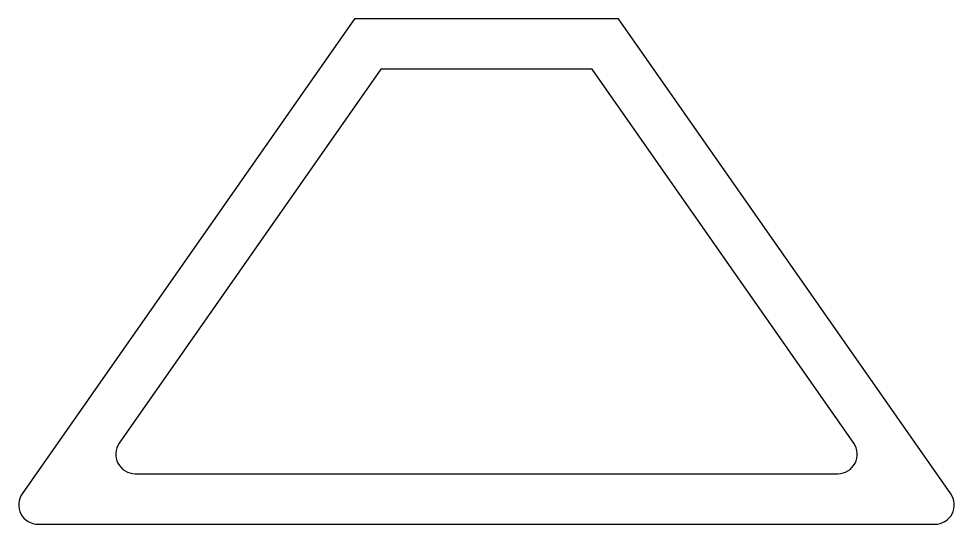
# Model space of a CAD drawing. Extents: x 254.2 to 278.3, y 259.1 to 272.1.
import ezdxf

# ---------------------------------------------------------------- set-up
doc = ezdxf.new("R2010")
doc.units = 0
doc.layers.add('ANA', color=220, linetype='CONTINUOUS')

msp = doc.modelspace()

# ---------------------------------------------------------------- linework, layer by layer
at = {"layer": 'ANA'}
for points in [[(277.769, 259.065, 0.606815), (278.179, 259.851), (269.627, 272.065), (262.832, 272.065), (254.281, 259.851, 0.606815), (254.69, 259.065)], [(275.272, 260.365, 0.606815), (275.682, 261.151), (268.95, 270.765), (263.509, 270.765), (256.778, 261.151, 0.606815), (257.188, 260.365)]]:
    msp.add_lwpolyline(points, format="xyb", close=True, dxfattribs=at)

doc.saveas('drawing.dxf')
